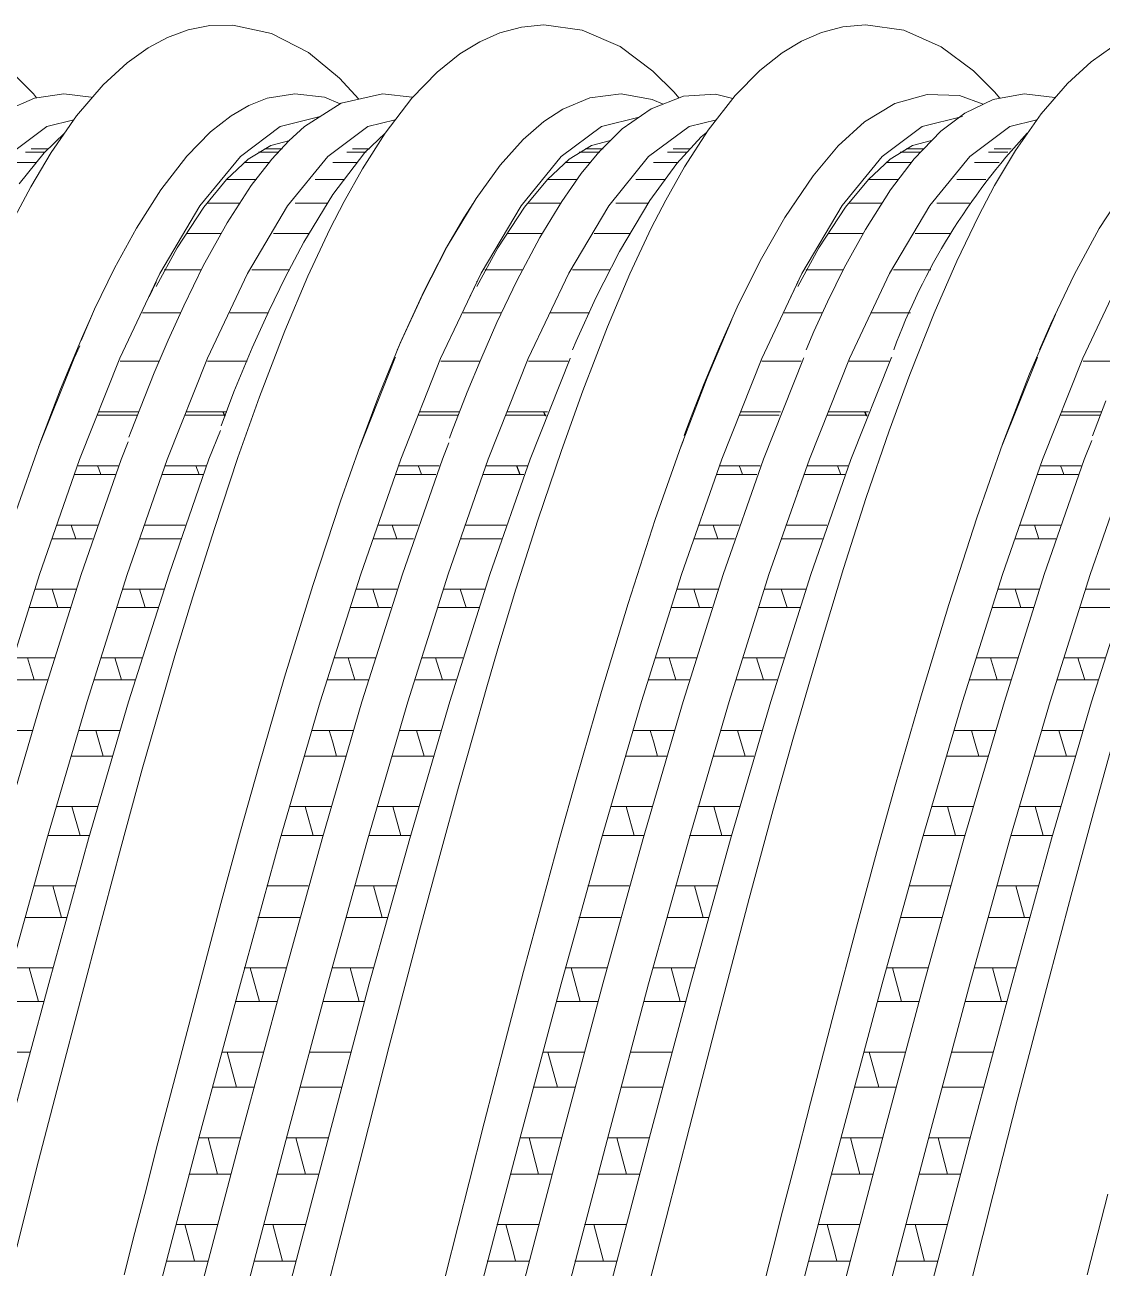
# Model space of a CAD drawing. Header units: millimetres. Extents: x 4229 to 8429, y -1187 to 1783.
# Drawn here: x 6276.32 to 6300.36, y -365.31 to -337.58 of the extents above; entities that cross this region are included whole.
import ezdxf

# ---------------------------------------------------------------- set-up
doc = ezdxf.new("R2010")
doc.units = ezdxf.units.MM

msp = doc.modelspace()

# ---------------------------------------------------------------- linework, layer by layer
at = {"linetype": 'Continuous', "lineweight": 5}
for p, q in [((6279.966, -337.697), (6279.508, -337.864)), ((6280.454, -337.602), (6279.966, -337.697)), ((6280.966, -337.59), (6280.454, -337.602)), ((6281.831, -337.774), (6280.966, -337.59)), ((6287.402, -337.635), (6286.923, -337.764)), ((6287.903, -337.585), (6287.402, -337.635)), ((6288.761, -337.7), (6287.903, -337.585)), ((6294.577, -337.632), (6294.1, -337.758)), ((6295.08, -337.585), (6294.577, -337.632)), ((6295.939, -337.703), (6295.08, -337.585)), ((6279.508, -337.864), (6279.078, -338.093)), ((6282.655, -338.201), (6281.831, -337.774)), ((6286.473, -337.961), (6286.026, -338.233)), ((6286.923, -337.764), (6286.473, -337.961)), ((6289.605, -338.069), (6288.761, -337.7)), ((6293.654, -337.949), (6293.218, -338.209)), ((6294.1, -337.758), (6293.654, -337.949)), ((6296.771, -338.071), (6295.939, -337.703)), ((6279.078, -338.093), (6278.607, -338.429)), ((6283.345, -338.771), (6282.655, -338.201)), ((6286.026, -338.233), (6285.52, -338.638)), ((6290.339, -338.614), (6289.605, -338.069)), ((6293.218, -338.209), (6292.724, -338.599)), ((6297.49, -338.609), (6296.771, -338.071)), ((6300.576, -338.085), (6300.114, -338.411)), ((6278.607, -338.429), (6278.073, -338.92)), ((6300.114, -338.411), (6299.587, -338.891)), ((6276.518, -339.126), (6275.95, -338.56)), ((6283.778, -339.241), (6283.345, -338.771)), ((6285.52, -338.638), (6284.958, -339.219)), ((6290.813, -339.089), (6290.339, -338.614)), ((6292.724, -338.599), (6292.174, -339.162)), ((6297.958, -339.076), (6297.49, -338.609)), ((6278.073, -338.92), (6277.48, -339.614)), ((6298.078, -339.219), (6297.958, -339.076)), ((6299.587, -338.891), (6298.997, -339.572)), ((6276.538, -339.216), (6275.892, -339.499)), ((6276.586, -339.209), (6276.518, -339.126)), ((6277.195, -339.119), (6276.538, -339.216)), ((6277.804, -339.199), (6277.195, -339.119)), ((6277.828, -339.207), (6277.804, -339.199)), ((6281.733, -339.219), (6281.321, -339.382)), ((6282.345, -339.12), (6281.733, -339.219)), ((6283.008, -339.199), (6282.345, -339.12)), ((6283.381, -339.332), (6282.567, -339.848)), ((6283.36, -339.345), (6283.008, -339.199)), ((6284.304, -339.12), (6283.381, -339.332)), ((6284.965, -339.199), (6284.304, -339.12)), ((6284.958, -339.219), (6284.362, -339.997)), ((6284.973, -339.203), (6284.965, -339.199)), ((6288.933, -339.21), (6288.325, -339.466)), ((6289.626, -339.12), (6288.933, -339.21)), ((6290.322, -339.246), (6289.626, -339.12)), ((6291.018, -339.176), (6290.296, -339.456)), ((6290.563, -339.353), (6290.322, -339.246)), ((6290.918, -339.215), (6290.813, -339.089)), ((6291.73, -339.129), (6291.018, -339.176)), ((6292.174, -339.162), (6291.571, -339.936)), ((6292.123, -339.228), (6291.73, -339.129)), ((6295.736, -339.338), (6295.055, -339.749)), ((6296.457, -339.136), (6295.736, -339.338)), ((6297.177, -339.162), (6296.457, -339.136)), ((6297.706, -339.352), (6297.177, -339.162)), ((6297.925, -339.247), (6297.293, -339.55)), ((6298.619, -339.12), (6297.925, -339.247)), ((6299.305, -339.203), (6298.619, -339.12)), ((6299.314, -339.207), (6299.305, -339.203)), ((6277.48, -339.614), (6276.913, -340.429)), ((6280.927, -339.612), (6280.469, -339.971)), ((6281.321, -339.382), (6280.927, -339.612)), ((6282.915, -339.631), (6282.024, -339.854)), ((6282.917, -339.631), (6282.915, -339.631)), ((6288.325, -339.466), (6287.907, -339.74)), ((6290.296, -339.456), (6289.654, -339.906)), ((6297.245, -339.631), (6296.344, -339.854)), ((6297.293, -339.55), (6296.763, -339.952)), ((6298.997, -339.572), (6298.424, -340.389)), ((6276.812, -339.854), (6275.921, -340.52)), ((6277.417, -339.705), (6276.812, -339.854)), ((6282.024, -339.854), (6281.133, -340.518)), ((6282.567, -339.848), (6282.216, -340.167)), ((6283.978, -339.854), (6283.087, -340.518)), ((6284.589, -339.701), (6283.978, -339.854)), ((6287.907, -339.74), (6287.442, -340.143)), ((6289.19, -339.853), (6288.287, -340.521)), ((6289.654, -339.906), (6289.131, -340.42)), ((6290.029, -339.644), (6289.19, -339.853)), ((6291.144, -339.853), (6290.241, -340.521)), ((6291.755, -339.701), (6291.144, -339.853)), ((6295.055, -339.749), (6294.47, -340.283)), ((6296.344, -339.854), (6295.452, -340.52)), ((6298.298, -339.854), (6297.407, -340.52)), ((6298.905, -339.704), (6298.298, -339.854)), ((6277.212, -339.997), (6276.752, -340.437)), ((6280.469, -339.971), (6279.94, -340.511)), ((6281.812, -340.276), (6282.233, -340.163)), ((6282.216, -340.167), (6281.837, -340.577)), ((6284.362, -339.997), (6283.856, -340.794)), ((6284.354, -340.01), (6283.911, -340.434)), ((6287.442, -340.143), (6286.928, -340.714)), ((6288.969, -340.276), (6289.389, -340.163)), ((6291.412, -340.085), (6290.872, -340.677)), ((6291.571, -339.936), (6291.043, -340.75)), ((6291.527, -339.992), (6291.412, -340.085)), ((6296.13, -340.276), (6296.551, -340.163)), ((6296.763, -339.952), (6296.169, -340.569)), ((6276.752, -340.437), (6276.197, -341.131)), ((6276.769, -340.423), (6276.342, -340.423)), ((6276.913, -340.429), (6276.458, -341.197)), ((6276.845, -340.347), (6276.465, -340.347)), ((6281.309, -340.582), (6281.812, -340.276)), ((6281.994, -340.423), (6281.539, -340.423)), ((6281.986, -340.423), (6281.571, -340.423)), ((6282.068, -340.347), (6281.67, -340.347)), ((6282.051, -340.347), (6281.696, -340.347)), ((6283.911, -340.434), (6283.196, -341.367)), ((6283.937, -340.423), (6283.51, -340.423)), ((6284.013, -340.347), (6283.632, -340.347)), ((6288.466, -340.582), (6288.969, -340.276)), ((6289.151, -340.423), (6288.695, -340.423)), ((6289.143, -340.423), (6288.727, -340.423)), ((6289.131, -340.42), (6288.738, -340.898)), ((6289.225, -340.347), (6288.827, -340.347)), ((6289.207, -340.347), (6288.853, -340.347)), ((6291.093, -340.423), (6290.666, -340.423)), ((6291.169, -340.347), (6290.789, -340.347)), ((6294.47, -340.283), (6293.911, -340.951)), ((6295.627, -340.582), (6296.13, -340.276)), ((6296.312, -340.423), (6295.856, -340.423)), ((6296.304, -340.423), (6295.888, -340.423)), ((6296.386, -340.347), (6295.988, -340.347)), ((6296.369, -340.347), (6296.014, -340.347)), ((6298.254, -340.423), (6297.828, -340.423)), ((6298.331, -340.347), (6297.95, -340.347)), ((6298.424, -340.389), (6297.96, -341.166)), ((6276.579, -340.652), (6276.026, -340.652)), ((6279.94, -340.511), (6279.357, -341.263)), ((6281.133, -340.518), (6280.23, -341.618)), ((6280.826, -341.033), (6281.309, -340.582)), ((6281.774, -340.652), (6281.228, -340.652)), ((6281.793, -340.652), (6281.235, -340.652)), ((6281.837, -340.577), (6281.377, -341.17)), ((6283.087, -340.518), (6282.184, -341.618)), ((6283.746, -340.652), (6283.194, -340.652)), ((6286.928, -340.714), (6286.392, -341.453)), ((6288.287, -340.521), (6287.395, -341.617)), ((6287.983, -341.033), (6288.466, -340.582)), ((6288.931, -340.652), (6288.385, -340.652)), ((6288.949, -340.652), (6288.391, -340.652)), ((6290.241, -340.521), (6289.35, -341.617)), ((6290.872, -340.677), (6290.27, -341.501)), ((6290.903, -340.652), (6290.35, -340.652)), ((6295.452, -340.52), (6294.561, -341.615)), ((6295.144, -341.033), (6295.627, -340.582)), ((6296.092, -340.652), (6295.546, -340.652)), ((6296.111, -340.652), (6295.552, -340.652)), ((6296.169, -340.569), (6295.64, -341.262)), ((6297.407, -340.52), (6296.515, -341.615)), ((6298.064, -340.652), (6297.511, -340.652)), ((6283.856, -340.794), (6283.448, -341.524)), ((6288.738, -340.898), (6288.302, -341.522)), ((6291.043, -340.75), (6290.622, -341.493)), ((6293.911, -340.951), (6293.28, -341.884)), ((6276.458, -341.197), (6276.104, -341.865)), ((6279.357, -341.263), (6278.814, -342.115)), ((6280.317, -341.653), (6280.826, -341.033)), ((6281.496, -341.032), (6280.827, -341.032)), ((6281.493, -341.032), (6280.833, -341.032)), ((6281.377, -341.17), (6280.838, -341.997)), ((6283.448, -341.032), (6282.798, -341.032)), ((6287.474, -341.653), (6287.983, -341.033)), ((6288.652, -341.032), (6287.983, -341.032)), ((6288.65, -341.032), (6287.99, -341.032)), ((6290.604, -341.032), (6289.954, -341.032)), ((6294.635, -341.653), (6295.144, -341.033)), ((6295.64, -341.262), (6295.077, -342.146)), ((6295.813, -341.032), (6295.145, -341.032)), ((6295.811, -341.032), (6295.151, -341.032)), ((6297.765, -341.032), (6297.115, -341.032)), ((6297.96, -341.166), (6297.599, -341.847)), ((6301.009, -341.03), (6300.295, -342.122)), ((6279.166, -341.561), (6279.165, -341.561)), ((6279.252, -341.438), (6279.252, -341.435)), ((6281.124, -341.561), (6280.393, -341.561)), ((6281.112, -341.561), (6280.396, -341.561)), ((6283.082, -341.561), (6282.356, -341.561)), ((6283.196, -341.367), (6282.549, -342.43)), ((6283.448, -341.524), (6283.131, -342.142)), ((6286.392, -341.453), (6285.755, -342.514)), ((6286.115, -341.885), (6286.319, -341.575)), ((6286.322, -341.561), (6286.321, -341.561)), ((6286.409, -341.438), (6286.409, -341.435)), ((6288.28, -341.561), (6287.55, -341.561)), ((6288.269, -341.561), (6287.552, -341.561)), ((6288.302, -341.522), (6287.816, -342.324)), ((6290.238, -341.561), (6289.512, -341.561)), ((6290.27, -341.501), (6289.59, -342.64)), ((6290.622, -341.493), (6290.3, -342.116)), ((6293.484, -341.561), (6293.482, -341.561)), ((6293.57, -341.438), (6293.57, -341.435)), ((6295.442, -341.561), (6294.711, -341.561)), ((6295.43, -341.561), (6294.713, -341.561)), ((6297.4, -341.561), (6296.673, -341.561)), ((6280.23, -341.618), (6279.338, -343.126)), ((6279.721, -342.555), (6280.317, -341.653)), ((6282.184, -341.618), (6281.292, -343.126)), ((6287.395, -341.617), (6286.504, -343.124)), ((6286.877, -342.555), (6287.474, -341.653)), ((6289.35, -341.617), (6288.458, -343.124)), ((6294.561, -341.615), (6293.658, -343.128)), ((6294.039, -342.555), (6294.635, -341.653)), ((6296.515, -341.615), (6295.612, -343.128)), ((6297.599, -341.847), (6297.116, -342.856)), ((6278.814, -342.115), (6278.327, -343.009)), ((6280.838, -341.997), (6280.306, -342.961)), ((6285.707, -342.585), (6286.115, -341.885)), ((6290.3, -342.116), (6289.823, -343.134)), ((6293.28, -341.884), (6292.76, -342.794)), ((6300.295, -342.122), (6299.737, -343.159)), ((6280.704, -342.235), (6279.923, -342.235)), ((6280.713, -342.235), (6279.932, -342.235)), ((6282.315, -342.235), (6281.87, -342.235)), ((6282.665, -342.235), (6281.885, -342.235)), ((6283.131, -342.142), (6282.638, -343.192)), ((6287.861, -342.235), (6287.08, -342.235)), ((6287.869, -342.235), (6287.089, -342.235)), ((6287.816, -342.324), (6287.302, -343.29)), ((6289.471, -342.235), (6289.026, -342.235)), ((6289.821, -342.235), (6289.041, -342.235)), ((6295.022, -342.235), (6294.241, -342.235)), ((6295.03, -342.235), (6294.25, -342.235)), ((6295.077, -342.146), (6294.605, -343.004)), ((6296.633, -342.235), (6296.188, -342.235)), ((6296.982, -342.235), (6296.202, -342.235)), ((6279.252, -343.416), (6279.721, -342.555)), ((6282.549, -342.43), (6282.129, -343.221)), ((6285.755, -342.514), (6285.208, -343.573)), ((6285.223, -343.53), (6285.707, -342.585)), ((6286.409, -343.416), (6286.877, -342.555)), ((6289.59, -342.64), (6289.066, -343.669)), ((6293.57, -343.416), (6294.039, -342.555)), ((6280.306, -342.961), (6279.87, -343.852)), ((6292.76, -342.794), (6292.25, -343.815)), ((6297.116, -342.856), (6296.613, -344.013)), ((6278.327, -343.009), (6277.882, -343.924)), ((6279.338, -343.126), (6278.447, -345.019)), ((6280.264, -343.051), (6279.431, -343.051)), ((6280.265, -343.051), (6279.451, -343.051)), ((6281.292, -343.126), (6280.401, -345.019)), ((6282.221, -343.051), (6281.389, -343.051)), ((6282.223, -343.051), (6281.39, -343.051)), ((6282.129, -343.221), (6281.767, -343.967)), ((6282.638, -343.192), (6282.122, -344.408)), ((6286.504, -343.124), (6285.601, -345.025)), ((6287.42, -343.051), (6286.587, -343.051)), ((6287.422, -343.051), (6286.607, -343.051)), ((6288.458, -343.124), (6287.555, -345.025)), ((6289.378, -343.051), (6288.545, -343.051)), ((6289.38, -343.051), (6288.547, -343.051)), ((6289.823, -343.134), (6289.325, -344.315)), ((6293.658, -343.128), (6292.767, -345.022)), ((6294.582, -343.051), (6293.748, -343.051)), ((6294.583, -343.051), (6293.769, -343.051)), ((6294.605, -343.004), (6294.231, -343.758)), ((6295.612, -343.128), (6294.721, -345.022)), ((6296.539, -343.051), (6295.706, -343.051)), ((6296.541, -343.051), (6295.708, -343.051)), ((6299.737, -343.159), (6299.217, -344.253)), ((6300.824, -343.126), (6299.932, -345.019)), ((6279.252, -343.319), (6279.099, -343.65)), ((6279.252, -343.298), (6279.252, -343.319)), ((6286.409, -343.319), (6286.255, -343.65)), ((6286.409, -343.298), (6286.409, -343.319)), ((6287.302, -343.29), (6286.858, -344.219)), ((6293.57, -343.319), (6293.417, -343.65)), ((6293.57, -343.298), (6293.57, -343.319)), ((6284.699, -344.682), (6285.223, -343.53)), ((6285.208, -343.573), (6284.71, -344.654)), ((6289.066, -343.669), (6288.627, -344.636)), ((6294.231, -343.758), (6293.928, -344.422)), ((6277.882, -343.924), (6277.579, -344.627)), ((6277.607, -344.533), (6277.822, -344.063)), ((6277.847, -344.003), (6277.845, -344.003)), ((6279.8, -344.003), (6278.947, -344.003)), ((6279.801, -344.003), (6279.252, -344.003)), ((6279.87, -343.852), (6279.525, -344.614)), ((6281.764, -344.003), (6280.899, -344.003)), ((6281.753, -344.003), (6280.9, -344.003)), ((6281.767, -343.967), (6281.398, -344.788)), ((6285.004, -344.003), (6285.002, -344.003)), ((6286.956, -344.003), (6286.103, -344.003)), ((6286.957, -344.003), (6286.409, -344.003)), ((6288.92, -344.003), (6288.055, -344.003)), ((6288.909, -344.003), (6288.056, -344.003)), ((6292.25, -343.815), (6291.826, -344.761)), ((6292.165, -344.003), (6292.163, -344.003)), ((6294.118, -344.003), (6293.265, -344.003)), ((6294.119, -344.003), (6293.57, -344.003)), ((6296.082, -344.003), (6295.216, -344.003)), ((6296.07, -344.003), (6295.218, -344.003)), ((6296.613, -344.013), (6296.069, -345.379)), ((6298.742, -345.369), (6299.316, -344.044)), ((6299.333, -344.003), (6299.331, -344.003)), ((6286.858, -344.219), (6286.496, -345.044)), ((6289.325, -344.315), (6288.772, -345.748)), ((6291.545, -345.459), (6292.098, -344.156)), ((6299.217, -344.253), (6298.965, -344.831)), ((6277.119, -345.71), (6277.607, -344.533)), ((6279.525, -344.614), (6279.213, -345.345)), ((6282.122, -344.408), (6281.556, -345.882)), ((6293.928, -344.422), (6293.753, -344.833)), ((6277.554, -344.742), (6277.424, -345.019)), ((6281.398, -344.788), (6280.988, -345.77)), ((6284.223, -345.849), (6284.699, -344.682)), ((6284.71, -344.654), (6284.634, -344.836)), ((6288.627, -344.636), (6288.545, -344.83)), ((6291.826, -344.761), (6291.484, -345.585)), ((6277.424, -345.019), (6276.632, -346.999)), ((6278.447, -345.019), (6277.544, -347.276)), ((6279.323, -345.085), (6278.448, -345.085)), ((6279.329, -345.085), (6279.252, -345.085)), ((6280.401, -345.019), (6279.498, -347.276)), ((6281.274, -345.085), (6280.401, -345.085)), ((6281.288, -345.085), (6280.406, -345.085)), ((6284.578, -345.025), (6283.789, -347.014)), ((6284.591, -344.996), (6284.578, -345.025)), ((6285.601, -345.025), (6284.71, -347.272)), ((6286.48, -345.085), (6285.604, -345.085)), ((6286.496, -345.044), (6286.194, -345.776)), ((6286.485, -345.085), (6286.409, -345.085)), ((6287.555, -345.025), (6286.664, -347.272)), ((6288.43, -345.085), (6287.558, -345.085)), ((6288.444, -345.085), (6287.563, -345.085)), ((6288.49, -345.022), (6287.599, -347.269)), ((6288.491, -345.02), (6288.49, -345.022)), ((6292.767, -345.022), (6291.875, -347.269)), ((6293.641, -345.085), (6292.765, -345.085)), ((6293.698, -345.022), (6292.806, -347.269)), ((6293.646, -345.085), (6293.57, -345.085)), ((6293.705, -345.008), (6293.698, -345.022)), ((6294.721, -345.022), (6293.83, -347.269)), ((6295.591, -345.085), (6294.719, -345.085)), ((6295.605, -345.085), (6294.724, -345.085)), ((6295.656, -345.019), (6294.753, -347.276)), ((6295.664, -345.002), (6295.656, -345.019)), ((6298.909, -345.019), (6298.11, -347.016)), ((6298.92, -344.997), (6298.909, -345.019)), ((6299.932, -345.019), (6299.03, -347.276)), ((6300.809, -345.085), (6299.934, -345.085)), ((6279.213, -345.345), (6278.694, -346.646)), ((6290.968, -346.973), (6291.545, -345.459)), ((6296.069, -345.379), (6295.606, -346.638)), ((6298.146, -346.915), (6298.742, -345.369)), ((6276.681, -346.858), (6277.119, -345.71)), ((6291.484, -345.585), (6291.177, -346.364)), ((6280.988, -345.77), (6280.702, -346.523)), ((6281.556, -345.882), (6281.08, -347.233)), ((6283.8, -346.984), (6284.223, -345.849)), ((6286.194, -345.776), (6285.846, -346.673)), ((6288.772, -345.748), (6288.296, -347.073)), ((6300.444, -345.97), (6300.144, -346.747)), ((6278.833, -346.291), (6277.944, -346.291)), ((6277.976, -346.211), (6278.865, -346.211)), ((6280.783, -346.291), (6279.897, -346.291)), ((6280.797, -346.291), (6279.908, -346.291)), ((6279.929, -346.211), (6280.816, -346.211)), ((6279.94, -346.211), (6280.829, -346.211)), ((6280.779, -346.303), (6280.742, -346.211)), ((6280.79, -346.311), (6280.751, -346.211)), ((6285.99, -346.291), (6285.101, -346.291)), ((6285.133, -346.211), (6286.022, -346.211)), ((6287.94, -346.291), (6287.054, -346.291)), ((6287.954, -346.291), (6287.065, -346.291)), ((6287.086, -346.211), (6287.972, -346.211)), ((6287.097, -346.211), (6287.985, -346.211)), ((6287.935, -346.303), (6287.899, -346.211)), ((6287.946, -346.311), (6287.907, -346.211)), ((6293.151, -346.291), (6292.262, -346.291)), ((6292.294, -346.211), (6293.183, -346.211)), ((6295.101, -346.291), (6294.215, -346.291)), ((6295.115, -346.291), (6294.226, -346.291)), ((6294.247, -346.211), (6295.133, -346.211)), ((6294.258, -346.211), (6295.147, -346.211)), ((6295.096, -346.303), (6295.06, -346.211)), ((6295.107, -346.311), (6295.069, -346.211)), ((6300.319, -346.291), (6299.43, -346.291)), ((6299.462, -346.211), (6300.351, -346.211)), ((6291.177, -346.364), (6291.035, -346.741)), ((6278.694, -346.646), (6278.646, -346.78)), ((6280.688, -346.629), (6280.433, -347.272)), ((6285.846, -346.673), (6285.8, -346.799)), ((6291.02, -346.846), (6290.953, -347.014)), ((6295.606, -346.638), (6295.098, -348.122)), ((6276.096, -348.523), (6276.681, -346.858)), ((6278.631, -346.886), (6278.475, -347.276)), ((6283.37, -348.21), (6283.8, -346.984)), ((6285.786, -346.905), (6285.641, -347.272)), ((6288.296, -347.073), (6287.771, -348.631)), ((6290.391, -348.616), (6290.968, -346.973)), ((6297.562, -348.581), (6298.146, -346.915)), ((6300.13, -346.853), (6299.961, -347.276)), ((6277.544, -347.276), (6276.653, -349.838)), ((6278.475, -347.276), (6277.584, -349.838)), ((6279.498, -347.276), (6278.607, -349.838)), ((6280.433, -347.272), (6279.542, -349.834)), ((6281.08, -347.233), (6280.554, -348.814)), ((6284.71, -347.272), (6283.818, -349.834)), ((6285.641, -347.272), (6284.749, -349.834)), ((6286.664, -347.272), (6285.772, -349.834)), ((6287.599, -347.269), (6286.696, -349.842)), ((6291.875, -347.269), (6290.972, -349.842)), ((6292.806, -347.269), (6291.903, -349.842)), ((6293.83, -347.269), (6292.927, -349.842)), ((6294.753, -347.276), (6293.862, -349.838)), ((6299.03, -347.276), (6298.138, -349.838)), ((6299.961, -347.276), (6299.069, -349.838)), ((6300.984, -347.276), (6300.092, -349.838)), ((6278.336, -347.614), (6277.438, -347.614)), ((6277.512, -347.417), (6278.409, -347.417)), ((6277.973, -347.488), (6277.946, -347.417)), ((6278.017, -347.614), (6277.973, -347.488)), ((6280.296, -347.614), (6279.392, -347.614)), ((6280.301, -347.614), (6279.402, -347.614)), ((6279.463, -347.417), (6280.366, -347.417)), ((6279.477, -347.417), (6280.372, -347.417)), ((6280.14, -347.417), (6280.213, -347.614)), ((6280.141, -347.417), (6280.215, -347.614)), ((6285.493, -347.614), (6284.594, -347.614)), ((6284.668, -347.417), (6285.566, -347.417)), ((6285.13, -347.488), (6285.103, -347.417)), ((6285.173, -347.614), (6285.13, -347.488)), ((6287.453, -347.614), (6286.548, -347.614)), ((6287.457, -347.614), (6286.559, -347.614)), ((6286.619, -347.417), (6287.522, -347.417)), ((6286.633, -347.417), (6287.528, -347.417)), ((6287.297, -347.417), (6287.37, -347.614)), ((6287.298, -347.417), (6287.372, -347.614)), ((6292.654, -347.614), (6291.756, -347.614)), ((6291.829, -347.417), (6292.727, -347.417)), ((6292.291, -347.488), (6292.264, -347.417)), ((6292.334, -347.614), (6292.291, -347.488)), ((6294.614, -347.614), (6293.709, -347.614)), ((6294.618, -347.614), (6293.72, -347.614)), ((6293.78, -347.417), (6294.683, -347.417)), ((6293.795, -347.417), (6294.689, -347.417)), ((6294.458, -347.417), (6294.531, -347.614)), ((6294.459, -347.417), (6294.533, -347.614)), ((6299.822, -347.614), (6298.924, -347.614)), ((6298.998, -347.417), (6299.895, -347.417)), ((6299.459, -347.488), (6299.432, -347.417)), ((6299.503, -347.614), (6299.459, -347.488)), ((6279.252, -347.978), (6279.252, -347.994)), ((6282.75, -350.09), (6283.37, -348.21)), ((6286.409, -347.978), (6286.409, -347.994)), ((6293.57, -347.978), (6293.57, -347.994)), ((6295.098, -348.122), (6294.593, -349.707)), ((6277.038, -348.739), (6277.942, -348.739)), ((6277.361, -348.739), (6277.465, -349.044)), ((6278.987, -348.739), (6279.899, -348.739)), ((6279.252, -348.739), (6279.903, -348.739)), ((6284.194, -348.739), (6285.099, -348.739)), ((6284.518, -348.739), (6284.622, -349.044)), ((6286.144, -348.739), (6287.056, -348.739)), ((6286.409, -348.739), (6287.06, -348.739)), ((6287.771, -348.631), (6287.282, -350.171)), ((6289.783, -350.485), (6290.391, -348.616)), ((6291.356, -348.739), (6292.26, -348.739)), ((6291.679, -348.739), (6291.783, -349.044)), ((6293.305, -348.739), (6294.217, -348.739)), ((6293.57, -348.739), (6294.221, -348.739)), ((6296.943, -350.508), (6297.562, -348.581)), ((6298.524, -348.739), (6299.428, -348.739)), ((6298.847, -348.739), (6298.951, -349.044)), ((6277.837, -349.044), (6276.932, -349.044)), ((6279.798, -349.044), (6278.885, -349.044)), ((6279.802, -349.044), (6279.252, -349.044)), ((6280.554, -348.814), (6280.072, -350.34)), ((6284.993, -349.044), (6284.088, -349.044)), ((6286.954, -349.044), (6286.041, -349.044)), ((6286.958, -349.044), (6286.409, -349.044)), ((6292.155, -349.044), (6291.25, -349.044)), ((6294.115, -349.044), (6293.202, -349.044)), ((6294.119, -349.044), (6293.57, -349.044)), ((6299.323, -349.044), (6298.418, -349.044)), ((6276.653, -349.838), (6275.761, -352.671)), ((6277.584, -349.838), (6276.692, -352.671)), ((6278.607, -349.838), (6277.715, -352.671)), ((6279.542, -349.834), (6278.639, -352.68)), ((6283.818, -349.834), (6282.915, -352.68)), ((6284.749, -349.834), (6283.846, -352.68)), ((6285.772, -349.834), (6284.87, -352.68)), ((6286.696, -349.842), (6285.804, -352.675)), ((6290.972, -349.842), (6290.081, -352.675)), ((6291.903, -349.842), (6291.012, -352.675)), ((6292.927, -349.842), (6292.035, -352.675)), ((6293.862, -349.838), (6292.97, -352.671)), ((6294.593, -349.707), (6294.165, -351.111)), ((6298.138, -349.838), (6297.247, -352.671)), ((6299.069, -349.838), (6298.178, -352.671)), ((6300.092, -349.838), (6299.201, -352.671)), ((6301.027, -349.834), (6300.124, -352.68)), ((6276.557, -350.17), (6277.468, -350.17)), ((6277.061, -350.574), (6276.931, -350.17)), ((6278.51, -350.17), (6279.423, -350.17)), ((6279.012, -350.574), (6278.883, -350.17)), ((6279.252, -350.17), (6279.427, -350.17)), ((6282.119, -352.132), (6282.75, -350.09)), ((6283.714, -350.17), (6284.625, -350.17)), ((6284.217, -350.574), (6284.088, -350.17)), ((6285.667, -350.17), (6286.58, -350.17)), ((6286.169, -350.574), (6286.039, -350.17)), ((6286.409, -350.17), (6286.584, -350.17)), ((6287.282, -350.171), (6286.88, -351.503)), ((6290.875, -350.17), (6291.786, -350.17)), ((6291.378, -350.574), (6291.249, -350.17)), ((6292.828, -350.17), (6293.741, -350.17)), ((6293.33, -350.574), (6293.2, -350.17)), ((6293.57, -350.17), (6293.745, -350.17)), ((6298.043, -350.17), (6298.954, -350.17)), ((6298.547, -350.574), (6298.417, -350.17)), ((6299.996, -350.17), (6300.909, -350.17)), ((6280.072, -350.34), (6279.673, -351.656)), ((6277.337, -350.574), (6276.427, -350.574)), ((6279.29, -350.574), (6278.378, -350.574)), ((6279.3, -350.574), (6279.252, -350.574)), ((6284.493, -350.574), (6283.583, -350.574)), ((6286.447, -350.574), (6285.534, -350.574)), ((6286.457, -350.574), (6286.409, -350.574)), ((6289.188, -352.452), (6289.783, -350.485)), ((6291.655, -350.574), (6290.744, -350.574)), ((6293.608, -350.574), (6292.695, -350.574)), ((6293.618, -350.574), (6293.57, -350.574)), ((6296.324, -352.547), (6296.943, -350.508)), ((6298.823, -350.574), (6297.913, -350.574)), ((6300.776, -350.574), (6299.864, -350.574)), ((6294.165, -351.111), (6293.814, -352.293)), ((6286.88, -351.503), (6286.619, -352.401)), ((6276.07, -351.7), (6276.99, -351.7)), ((6276.38, -351.7), (6276.451, -351.92)), ((6278.024, -351.7), (6278.938, -351.7)), ((6278.332, -351.7), (6278.362, -351.795)), ((6278.362, -351.795), (6278.484, -352.194)), ((6279.673, -351.656), (6279.34, -352.792)), ((6283.226, -351.7), (6284.147, -351.7)), ((6283.537, -351.7), (6283.608, -351.92)), ((6285.18, -351.7), (6286.094, -351.7)), ((6285.488, -351.7), (6285.519, -351.795)), ((6285.519, -351.795), (6285.641, -352.194)), ((6290.387, -351.7), (6291.308, -351.7)), ((6290.698, -351.7), (6290.769, -351.92)), ((6292.341, -351.7), (6293.255, -351.7)), ((6292.649, -351.7), (6292.68, -351.795)), ((6292.68, -351.795), (6292.802, -352.194)), ((6297.556, -351.7), (6298.476, -351.7)), ((6297.867, -351.7), (6297.937, -351.92)), ((6299.51, -351.7), (6300.424, -351.7)), ((6299.818, -351.7), (6299.848, -351.795)), ((6299.848, -351.795), (6299.97, -352.194)), ((6276.451, -351.92), (6276.533, -352.194)), ((6283.608, -351.92), (6283.69, -352.194)), ((6290.769, -351.92), (6290.851, -352.194)), ((6297.937, -351.92), (6298.019, -352.194)), ((6276.838, -352.194), (6275.919, -352.194)), ((6278.783, -352.194), (6277.868, -352.194)), ((6281.542, -354.114), (6282.119, -352.132)), ((6283.995, -352.194), (6283.076, -352.194)), ((6285.939, -352.194), (6285.025, -352.194)), ((6291.156, -352.194), (6290.237, -352.194)), ((6293.1, -352.194), (6292.186, -352.194)), ((6293.814, -352.293), (6293.459, -353.523)), ((6298.324, -352.194), (6297.405, -352.194)), ((6300.269, -352.194), (6299.354, -352.194)), ((6286.619, -352.401), (6286.34, -353.38)), ((6288.624, -354.416), (6289.188, -352.452)), ((6295.75, -354.526), (6296.324, -352.547)), ((6276.692, -352.671), (6275.789, -355.741)), ((6277.715, -352.671), (6276.812, -355.741)), ((6278.639, -352.68), (6277.747, -355.736)), ((6279.34, -352.792), (6278.945, -354.186)), ((6282.915, -352.68), (6282.024, -355.736)), ((6283.846, -352.68), (6282.955, -355.736)), ((6284.87, -352.68), (6283.978, -355.736)), ((6285.804, -352.675), (6284.913, -355.732)), ((6290.081, -352.675), (6289.19, -355.732)), ((6291.012, -352.675), (6290.121, -355.732)), ((6292.035, -352.675), (6291.144, -355.732)), ((6292.97, -352.671), (6292.067, -355.741)), ((6297.247, -352.671), (6296.344, -355.741)), ((6298.178, -352.671), (6297.275, -355.741)), ((6299.201, -352.671), (6298.298, -355.741)), ((6300.124, -352.68), (6299.233, -355.736)), ((6275.577, -353.319), (6276.492, -353.319)), ((6277.531, -353.319), (6278.445, -353.319)), ((6278.075, -353.894), (6277.91, -353.319)), ((6282.733, -353.319), (6283.649, -353.319)), ((6283.186, -353.559), (6283.113, -353.319)), ((6284.687, -353.319), (6285.601, -353.319)), ((6285.232, -353.894), (6285.066, -353.319)), ((6286.34, -353.38), (6286.001, -354.585)), ((6289.895, -353.319), (6290.81, -353.319)), ((6290.347, -353.559), (6290.275, -353.319)), ((6291.848, -353.319), (6292.762, -353.319)), ((6292.393, -353.894), (6292.227, -353.319)), ((6297.063, -353.319), (6297.978, -353.319)), ((6297.515, -353.559), (6297.443, -353.319)), ((6299.017, -353.319), (6299.931, -353.319)), ((6299.561, -353.894), (6299.396, -353.319)), ((6283.281, -353.894), (6283.186, -353.559)), ((6290.442, -353.894), (6290.347, -353.559)), ((6293.459, -353.523), (6293.013, -355.109)), ((6297.611, -353.894), (6297.515, -353.559)), ((6300.622, -353.504), (6300.188, -355.064)), ((6278.275, -353.894), (6277.36, -353.894)), ((6283.48, -353.894), (6282.559, -353.894)), ((6285.431, -353.894), (6284.516, -353.894)), ((6290.641, -353.894), (6289.72, -353.894)), ((6292.592, -353.894), (6291.677, -353.894)), ((6297.81, -353.894), (6296.888, -353.894)), ((6299.761, -353.894), (6298.846, -353.894)), ((6278.945, -354.186), (6278.466, -355.94)), ((6281.139, -355.562), (6281.542, -354.114)), ((6286.001, -354.585), (6285.603, -356.03)), ((6288.263, -355.707), (6288.624, -354.416)), ((6295.333, -356.019), (6295.75, -354.526)), ((6277.025, -355.019), (6277.948, -355.019)), ((6277.376, -355.019), (6277.556, -355.663)), ((6282.23, -355.019), (6283.155, -355.019)), ((6282.578, -355.019), (6282.602, -355.1)), ((6282.602, -355.1), (6282.759, -355.663)), ((6284.182, -355.019), (6285.105, -355.019)), ((6284.533, -355.019), (6284.713, -355.663)), ((6289.391, -355.019), (6290.317, -355.019)), ((6289.739, -355.019), (6289.764, -355.1)), ((6289.764, -355.1), (6289.92, -355.663)), ((6291.343, -355.019), (6292.266, -355.019)), ((6291.694, -355.019), (6291.874, -355.663)), ((6293.013, -355.109), (6292.481, -357.066)), ((6296.559, -355.019), (6297.485, -355.019)), ((6296.908, -355.019), (6296.932, -355.1)), ((6296.932, -355.1), (6297.089, -355.663)), ((6298.511, -355.019), (6299.434, -355.019)), ((6298.862, -355.019), (6299.042, -355.663)), ((6300.188, -355.064), (6299.669, -356.991)), ((6277.767, -355.663), (6276.839, -355.663)), ((6280.7, -357.179), (6281.139, -355.562)), ((6282.97, -355.663), (6282.046, -355.663)), ((6284.924, -355.663), (6283.996, -355.663)), ((6287.871, -357.132), (6288.263, -355.707)), ((6290.131, -355.663), (6289.207, -355.663)), ((6292.085, -355.663), (6291.157, -355.663)), ((6297.299, -355.663), (6296.376, -355.663)), ((6299.253, -355.663), (6298.325, -355.663)), ((6276.812, -355.741), (6275.921, -358.968)), ((6277.747, -355.736), (6276.856, -358.963)), ((6278.466, -355.94), (6277.906, -358.031)), ((6282.024, -355.736), (6281.133, -358.963)), ((6282.955, -355.736), (6282.064, -358.963)), ((6283.978, -355.736), (6283.087, -358.963)), ((6284.913, -355.732), (6284.01, -358.972)), ((6289.19, -355.732), (6288.287, -358.972)), ((6290.121, -355.732), (6289.218, -358.972)), ((6291.144, -355.732), (6290.241, -358.972)), ((6292.067, -355.741), (6291.176, -358.968)), ((6296.344, -355.741), (6295.452, -358.968)), ((6297.275, -355.741), (6296.384, -358.968)), ((6298.298, -355.741), (6297.407, -358.968)), ((6299.233, -355.736), (6298.342, -358.963)), ((6285.603, -356.03), (6285.152, -357.701)), ((6294.877, -357.705), (6295.333, -356.019)), ((6276.525, -356.788), (6277.451, -356.788)), ((6277.139, -357.491), (6276.947, -356.788)), ((6281.726, -356.788), (6282.649, -356.788)), ((6283.682, -356.788), (6284.608, -356.788)), ((6284.296, -357.491), (6284.104, -356.788)), ((6288.887, -356.788), (6289.81, -356.788)), ((6290.843, -356.788), (6291.769, -356.788)), ((6291.457, -357.491), (6291.265, -356.788)), ((6296.055, -356.788), (6296.978, -356.788)), ((6298.011, -356.788), (6298.937, -356.788)), ((6298.625, -357.491), (6298.433, -356.788)), ((6292.481, -357.066), (6291.767, -359.791)), ((6299.669, -356.991), (6299.116, -359.076)), ((6280.21, -359.013), (6280.7, -357.179)), ((6287.45, -358.698), (6287.871, -357.132)), ((6277.258, -357.491), (6276.329, -357.491)), ((6282.456, -357.491), (6281.526, -357.491)), ((6284.415, -357.491), (6283.486, -357.491)), ((6289.617, -357.491), (6288.687, -357.491)), ((6291.576, -357.491), (6290.647, -357.491)), ((6296.786, -357.491), (6295.855, -357.491)), ((6298.744, -357.491), (6297.815, -357.491)), ((6285.152, -357.701), (6284.452, -360.359)), ((6294.381, -359.594), (6294.877, -357.705)), ((6277.906, -358.031), (6277.215, -360.663)), ((6276.017, -358.616), (6276.95, -358.616)), ((6276.424, -358.616), (6276.627, -359.366)), ((6281.221, -358.616), (6282.147, -358.616)), ((6281.556, -359.366), (6281.35, -358.616)), ((6283.173, -358.616), (6284.106, -358.616)), ((6283.58, -358.616), (6283.784, -359.366)), ((6287.002, -360.403), (6287.45, -358.698)), ((6288.382, -358.616), (6289.309, -358.616)), ((6288.717, -359.366), (6288.512, -358.616)), ((6290.334, -358.616), (6291.267, -358.616)), ((6290.741, -358.616), (6290.945, -359.366)), ((6295.551, -358.616), (6296.477, -358.616)), ((6295.886, -359.366), (6295.68, -358.616)), ((6297.503, -358.616), (6298.436, -358.616)), ((6297.91, -358.616), (6298.113, -359.366)), ((6276.856, -358.963), (6275.953, -362.32)), ((6279.675, -361.05), (6280.21, -359.013)), ((6281.133, -358.963), (6280.23, -362.32)), ((6282.064, -358.963), (6281.161, -362.32)), ((6283.087, -358.963), (6282.184, -362.32)), ((6284.01, -358.972), (6283.119, -362.315)), ((6288.287, -358.972), (6287.395, -362.315)), ((6289.218, -358.972), (6288.326, -362.315)), ((6290.241, -358.972), (6289.35, -362.315)), ((6291.176, -358.968), (6290.284, -362.31)), ((6295.452, -358.968), (6294.561, -362.31)), ((6296.384, -358.968), (6295.492, -362.31)), ((6297.407, -358.968), (6296.515, -362.31)), ((6298.342, -358.963), (6297.439, -362.32)), ((6299.116, -359.076), (6298.467, -361.562)), ((6276.745, -359.366), (6275.816, -359.366)), ((6281.947, -359.366), (6281.018, -359.366)), ((6283.902, -359.366), (6282.972, -359.366)), ((6289.108, -359.366), (6288.179, -359.366)), ((6291.063, -359.366), (6290.133, -359.366)), ((6293.853, -361.627), (6294.381, -359.594)), ((6296.276, -359.366), (6295.348, -359.366)), ((6298.231, -359.366), (6297.302, -359.366)), ((6291.767, -359.791), (6291.153, -362.171)), ((6284.452, -360.359), (6283.87, -362.639)), ((6286.574, -362.069), (6287.002, -360.403)), ((6275.514, -360.491), (6276.442, -360.491)), ((6277.215, -360.663), (6276.632, -362.919)), ((6280.717, -360.491), (6281.646, -360.491)), ((6280.835, -360.491), (6281.047, -361.276)), ((6282.67, -360.491), (6283.598, -360.491)), ((6287.878, -360.491), (6288.807, -360.491)), ((6287.996, -360.491), (6288.209, -361.276)), ((6289.832, -360.491), (6290.759, -360.491)), ((6295.046, -360.491), (6295.976, -360.491)), ((6295.165, -360.491), (6295.377, -361.276)), ((6297, -360.491), (6297.928, -360.491)), ((6279.294, -362.517), (6279.675, -361.05)), ((6281.437, -361.276), (6280.507, -361.276)), ((6283.387, -361.276), (6282.461, -361.276)), ((6288.598, -361.276), (6287.668, -361.276)), ((6290.548, -361.276), (6289.622, -361.276)), ((6295.766, -361.276), (6294.837, -361.276)), ((6297.716, -361.276), (6296.791, -361.276)), ((6293.501, -362.991), (6293.853, -361.627)), ((6298.467, -361.562), (6297.926, -363.669)), ((6286.237, -363.392), (6286.574, -362.069)), ((6280.23, -362.32), (6279.338, -365.72)), ((6281.161, -362.32), (6280.269, -365.72)), ((6282.184, -362.32), (6281.292, -365.72)), ((6283.119, -362.315), (6282.227, -365.715)), ((6287.395, -362.315), (6286.504, -365.715)), ((6288.326, -362.315), (6287.435, -365.715)), ((6289.35, -362.315), (6288.458, -365.715)), ((6290.284, -362.31), (6289.382, -365.725)), ((6291.153, -362.171), (6290.633, -364.195)), ((6294.561, -362.31), (6293.658, -365.725)), ((6295.492, -362.31), (6294.589, -365.725)), ((6296.515, -362.31), (6295.612, -365.725)), ((6297.439, -362.32), (6296.547, -365.72)), ((6278.998, -363.671), (6279.294, -362.517)), ((6280.208, -362.402), (6281.138, -362.402)), ((6280.626, -363.211), (6280.414, -362.402)), ((6282.162, -362.402), (6283.088, -362.402)), ((6282.584, -363.211), (6282.37, -362.402)), ((6283.87, -362.639), (6283.375, -364.584)), ((6287.369, -362.402), (6288.299, -362.402)), ((6287.787, -363.211), (6287.575, -362.402)), ((6289.323, -362.402), (6290.249, -362.402)), ((6289.745, -363.211), (6289.532, -362.402)), ((6294.537, -362.402), (6295.468, -362.402)), ((6294.955, -363.211), (6294.744, -362.402)), ((6296.491, -362.402), (6297.417, -362.402)), ((6296.913, -363.211), (6296.7, -362.402)), ((6276.632, -362.919), (6276.142, -364.843)), ((6293.231, -364.038), (6293.501, -362.991)), ((6280.923, -363.211), (6279.993, -363.211)), ((6282.873, -363.211), (6281.947, -363.211)), ((6285.991, -364.361), (6286.237, -363.392)), ((6288.085, -363.211), (6287.154, -363.211)), ((6290.034, -363.211), (6289.108, -363.211)), ((6295.253, -363.211), (6294.322, -363.211)), ((6297.203, -363.211), (6296.276, -363.211)), ((6278.782, -364.519), (6278.998, -363.671)), ((6297.926, -363.669), (6297.464, -365.494)), ((6300.265, -364.528), (6300.487, -363.658)), ((6290.633, -364.195), (6290.287, -365.545)), ((6293.019, -364.865), (6293.231, -364.038)), ((6278.544, -365.463), (6278.782, -364.519)), ((6279.695, -364.336), (6280.626, -364.336)), ((6279.897, -364.336), (6280.063, -364.969)), ((6281.649, -364.336), (6282.578, -364.336)), ((6281.856, -364.336), (6282.071, -365.157)), ((6283.375, -364.584), (6283.042, -365.89)), ((6285.699, -365.504), (6285.991, -364.361)), ((6286.856, -364.336), (6287.787, -364.336)), ((6287.058, -364.336), (6287.224, -364.969)), ((6288.81, -364.336), (6289.739, -364.336)), ((6289.018, -364.336), (6289.232, -365.157)), ((6294.024, -364.336), (6294.955, -364.336)), ((6294.227, -364.336), (6294.393, -364.969)), ((6295.979, -364.336), (6296.908, -364.336)), ((6296.186, -364.336), (6296.4, -365.157)), ((6300.029, -365.463), (6300.265, -364.528)), ((6292.749, -365.919), (6293.019, -364.865)), ((6280.063, -364.969), (6280.113, -365.157)), ((6287.224, -364.969), (6287.274, -365.157)), ((6294.393, -364.969), (6294.442, -365.157)), ((6280.409, -365.157), (6279.478, -365.157)), ((6282.363, -365.157), (6281.432, -365.157)), ((6287.57, -365.157), (6286.639, -365.157)), ((6289.525, -365.157), (6288.593, -365.157)), ((6294.739, -365.157), (6293.808, -365.157)), ((6296.693, -365.157), (6295.762, -365.157))]:
    msp.add_line(p, q, dxfattribs=at)
msp.add_arc((6309.159, -349.789), 14.332, 136.932, 159.7586, dxfattribs=at)

doc.saveas('drawing.dxf')
